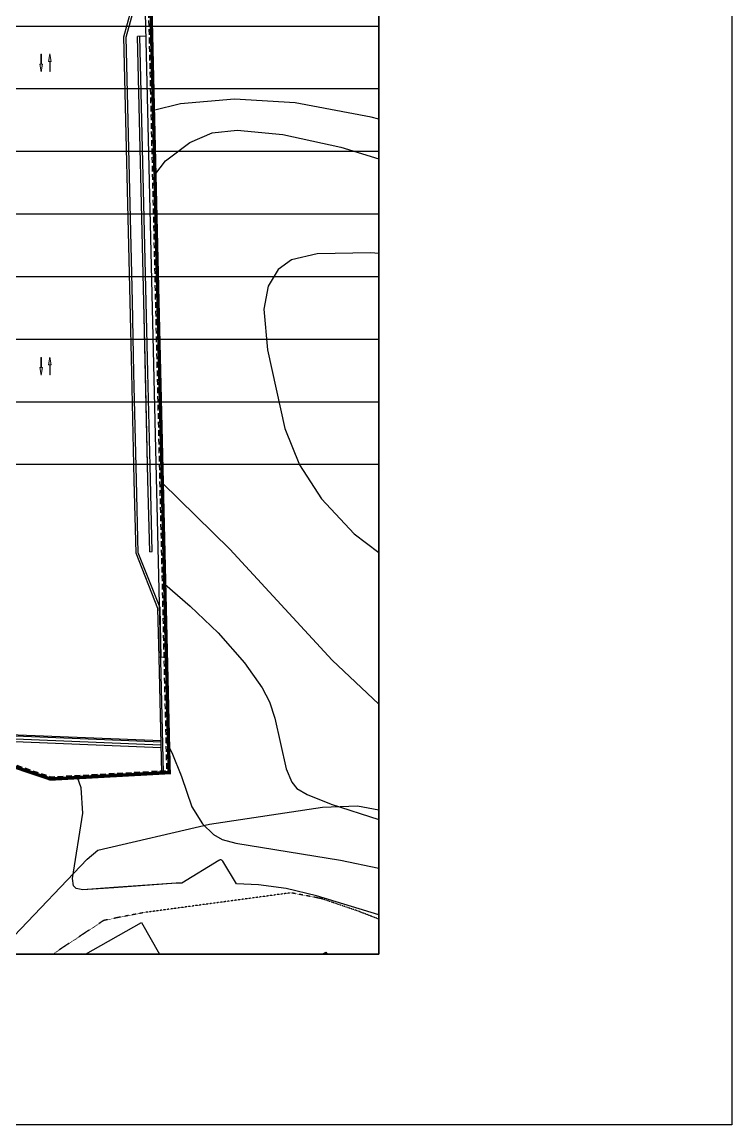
# Model space of a CAD drawing. Extents: x 152195838 to 160350639, y 364657247 to 370318102.
# Drawn here: x 159385989 to 159510639, y 364866969 to 365060732 of the extents above; entities that cross this region are included whole.
import ezdxf
from ezdxf.xclip import XClip

# ---------------------------------------------------------------- set-up
doc = ezdxf.new("R2010")
doc.units = 0
doc.header["$MEASUREMENT"] = 0
for name, pattern in [('5M5', [10, 5, -5]), ('AAA004', [3, 2, -1]), ('DIVIDEX2', [2.5, 1, -0.5, 0, -0.5, 0, -0.5]), ('PHANTOM2', [1.25, 0.625, -0.125, 0.125, -0.125, 0.125, -0.125]), ('사무실2종$0$ACAD_ISO04W100', [30, 24, -3, 0, -3])]:
    doc.linetypes.add(name, pattern=pattern)
doc.layers.get('0').update_dxf_attribs({"linetype": 'CONTINUOUS'})
for name, color, linetype in [('0 구역계(부지)', 5, 'PHANTOM2'), ('4A.TEC SITE', 1, 'DIVIDEX2'), ('4A.TEC 주차 확장형', 8, 'CONTINUOUS'), ('4A.TEC 패턴 1', 8, 'CONTINUOUS'), ('B0014111', 7, 'CONTINUOUS'), ('F0017111', 30, 'CONTINUOUS'), ('F0017114', 7, 'CONTINUOUS'), ('F0027217', 7, 'CONTINUOUS'), ('F0037221', 7, 'CONTINUOUS'), ('F0037223', 7, '5M5'), ('㈜SE&C 패턴 1', 8, 'CONTINUOUS'), ('차선', 255, 'CONTINUOUS')]:
    doc.layers.add(name, color=color, linetype=linetype)
doc.layers.add('DEFPOINT', color=135, linetype='CONTINUOUS', plot=False)

# ---------------------------------------------------------------- blocks, each defined once
blk = doc.blocks.new('dwgE1B8')
at = {"layer": 'B0014111', "flags": 128}
for points in [[(1054490, 904419), (1048747, 901176), (1042015, 913084), (1047325, 916081), (1066750, 927049), (1073481, 915141)], [(1138955, 851466), (1093171, 823790), (1053321, 894186), (1099105, 921862)]]:
    blk.add_lwpolyline(points, close=True, dxfattribs=at)
at = {"layer": 'F0017111', "flags": 128}
for points in [[(1073452, 953507), (1073775, 952733), (1075594, 947366), (1077425, 944396), (1079342, 942502), (1080869, 941660), (1083289, 940987), (1101647, 937992), (1108913, 936516), (1115352, 934673), (1125246, 931046), (1145605, 923108), (1160797, 918221), (1164466, 917487), (1167849, 917524), (1173813, 918561)], [(1173787, 911637), (1168435, 910750), (1165248, 910561), (1162394, 910815), (1156982, 912160), (1137126, 919277), (1123588, 923846), (1097451, 931726), (1092159, 933058), (1087276, 933678), (1083436, 933886), (1081018, 937822), (1080966, 937892), (1080903, 937951), (1080830, 937999), (1080750, 938034), (1080666, 938054), (1080579, 938060), (1080492, 938050), (1080409, 938025), (1080331, 937986), (1073838, 933997), (1072802, 933991), (1061881, 933186), (1056421, 932806), (1055282, 933027), (1054778, 933506), (1054639, 934782), (1056421, 946249), (1056130, 950705), (1055497, 952519)]]:
    blk.add_lwpolyline(points, dxfattribs=at)
at = {"layer": 'F0017114', "flags": 128}
blk.add_lwpolyline([(1092012, 954528), (1092118, 954050), (1093099, 951694), (1094007, 950628), (1095834, 949529), (1100023, 947845), (1113917, 943405), (1125884, 940025), (1129903, 939262), (1132634, 939190), (1136459, 939882), (1137196, 940088)], dxfattribs=at)
at = {"layer": 'F0037221', "flags": 128}
blk.add_lwpolyline([(1044378, 924698), (1057185, 938196), (1059078, 939749), (1078659, 944362), (1098489, 947340), (1104676, 947570), (1113728, 945864), (1117201, 944671), (1122012, 942845), (1127823, 940389), (1133110, 937884), (1137291, 935853), (1141792, 933707), (1144030, 932433), (1150923, 929173), (1155178, 927478), (1161029, 925924), (1163550, 925560), (1165876, 925654), (1170316, 925990), (1179486, 929041)], dxfattribs=at)
at = {"layer": 'F0037223', "flags": 128}
blk.add_lwpolyline([(1284882, 905928), (1269581, 921732), (1259569, 931991), (1258742, 932437), (1256529, 932519), (1215977, 921268), (1183725, 911671), (1165414, 907102), (1163189, 907021), (1161193, 907435), (1157706, 908657), (1104526, 929147), (1098474, 931207), (1097020, 931520), (1092954, 932278), (1067382, 928835), (1063397, 928093), (1060087, 927417), (1043784, 916640), (1041995, 916496), (1040680, 916927), (1039401, 917852), (1037889, 919199), (1027668, 938025)], dxfattribs=at)
blk = doc.blocks.new('zw$C900')
at = {"layer": '0 구역계(부지)', "linetype": 'AAA004', "ltscale": 500, "flags": 128}
blk.add_lwpolyline([(-78576, -83230), (-84358, -81321), (-100487, -75984), (-109941, -75633), (-142159, -85468), (-161435, -88757), (-252852, -90934), (-260151, -93736), (-271129, -102323), (-291575, -111577), (-291456, -113105), (-292591, -125163), (-292605, -129353), (-292051, -132630), (-291060, -134530), (-289085, -141318), (-289168, -144287), (-285317, -146399), (-285092, -151580), (-282702, -162240), (-272700, -185724), (-265309, -192985), (-216758, -218936), (-205440, -225775), (-188949, -237591), (-187640, -238240), (-161500, -240648), (-136284, -235184), (-121462, -234588), (-113066, -233536), (-95241, -239556), (-74880, -238437)], close=True, dxfattribs=at)
at = {"layer": '4A.TEC SITE', "color": 10, "linetype": '사무실2종$0$ACAD_ISO04W100', "ltscale": 300, "const_width": 600}
blk.add_lwpolyline([(-265548, -193310), (-216956, -219284), (-205660, -226110), (-189156, -237935), (-187750, -238631), (-161475, -241052), (-136234, -235582), (-121429, -234987), (-113107, -233944), (-95296, -239959), (-74470, -238816), (-74470, -238816), (-78183, -82939), (-78183, -82939)], dxfattribs=at)
blk = doc.blocks.new('QQ3')
at = {"layer": '4A.TEC 패턴 1', "lineweight": 0}
blk.add_hatch(color=256, dxfattribs=at).paths.add_polyline_path([(5115271, 393912), (5117341, 393912), (5117341, 393801), (5116775, 393801), (5115271, 393801), (5115271, 393579), (5113645, 393857), (5115271, 394134)])
blk.add_lwpolyline([(5116775, 393801), (5117341, 393801), (5117341, 393912), (5115271, 393912), (5115271, 394134), (5113645, 393857), (5115271, 393579), (5115271, 393801), (5116775, 393801)], close=True, dxfattribs=at)
blk.add_lwpolyline([(5117341, 393912), (5117341, 393801)], dxfattribs=at)
blk = doc.blocks.new('zw$CACE')
at = {"layer": 'B0014111', "flags": 128}
blk.add_lwpolyline([(-12260, -22630), (-18003, -25873), (-24735, -13965), (-19425, -10967), (0, 0), (6731, -11907)], close=True, dxfattribs=at)
at = {"layer": 'F0017111', "flags": 128}
for points in [[(105213, 129932), (102706, 129380), (92854, 135768), (76535, 147834), (71337, 150951), (57014, 159016), (44849, 164256), (30771, 168492), (15268, 171915), (2913, 173448), (1337, 173443)], [(2338, 131396), (4207, 133860), (8476, 137057), (12385, 138746), (16796, 139211), (24795, 138474), (34958, 136246), (77137, 123365), (120613, 108581)], [(154086, 36182), (96399, 24678), (85595, 23132), (76458, 23451), (66199, 25022), (58234, 27304), (51538, 30725), (43603, 36573), (33434, 46127), (15469, 65587), (3628, 77251)], [(4348, 31669), (5276, 29881), (7025, 25685), (8844, 20317), (10675, 17347), (12592, 15453), (14119, 14611), (16539, 13939), (34897, 10944), (42163, 9468), (48602, 7625), (58495, 3997), (78854, -3941), (94047, -8827), (97716, -9562), (101099, -9525), (107063, -8488)], [(107037, -15411), (101685, -16299), (98498, -16487), (95644, -16233), (90232, -14888), (70376, -7771), (56838, -3202), (30701, 4677), (25409, 6009), (20525, 6630), (16686, 6837), (14268, 10773), (14216, 10843), (14153, 10903), (14080, 10951), (14000, 10985), (13915, 11006), (13829, 11011), (13742, 11001), (13659, 10976), (13581, 10937), (7088, 6948), (6052, 6942), (-4869, 6137), (-10329, 5757), (-11468, 5979), (-11972, 6457), (-12111, 7734), (-10329, 19200), (-10620, 23657), (-11255, 25475)]]:
    blk.add_lwpolyline(points, dxfattribs=at)
at = {"layer": 'F0017114', "flags": 128}
for points in [[(116494, 119813), (73866, 132552), (40285, 141503), (26988, 144028), (16318, 144643), (6805, 143842), (2070, 142648)], [(116199, 106568), (91460, 112557), (73826, 115048), (40234, 117684), (30843, 117522), (26327, 116465), (23954, 114715), (22245, 111799), (21470, 107755), (22111, 100640), (25136, 86827), (27697, 80425), (31610, 74469), (37310, 68325), (45267, 62223), (60535, 53144), (70170, 48732), (79851, 46299), (90479, 45028), (101767, 45325), (118121, 47637)], [(4051, 59475), (8533, 55595), (13421, 50923), (18038, 45626), (21163, 41219), (22438, 38792), (23390, 35893), (25368, 27002), (26349, 24645), (27257, 23580), (29084, 22481), (33273, 20797), (47167, 16357), (59134, 12977), (63153, 12213), (65884, 12141), (69709, 12834), (73665, 13936), (74411, 13966), (74886, 13685), (76135, 10817), (76977, 8859), (78411, 7298), (83216, 3726), (87709, 1012), (90760, -274), (92838, -600), (98411, -456), (102382, -4), (105659, 799)]]:
    blk.add_lwpolyline(points, dxfattribs=at)
blk = doc.blocks.new('dwg7F0D')
at = {"linetype": 'Continuous'}
for points in [[(344530, 58161), (340818, 214037)], [(343748, 78402), (343542, 87021), (339711, 96714), (339405, 109549), (338945, 128430), (338657, 140962), (337549, 187458), (340788, 199199)], [(343748, 78402), (343542, 87021), (339711, 96714), (339405, 109549), (338945, 128430), (338657, 140962), (337549, 187458), (340788, 199199)], [(344148, 78412), (343941, 87102), (340109, 96795), (339804, 109574), (339347, 128431), (339057, 140947), (337951, 187408), (341173, 199093)], [(341448, 187551), (339949, 187515)], [(342105, 96990), (341802, 109701), (341355, 128487), (341060, 140875), (339949, 187515)], [(342555, 97000), (342251, 109730), (341807, 128489), (341510, 140859), (340399, 187526)], [(342105, 96990), (342555, 97000)], [(345047, 78433), (343748, 78402)], [(344230, 58154), (343748, 78402)]]:
    blk.add_lwpolyline(points, dxfattribs=at)
at = {"flags": 128}
for points in [[(344102, 63533), (305671, 65108, 0.0295859), (305435, 65103), (283617, 63412), (243789, 60325, -0.1501926), (233470, 62641), (158508, 105457, -0.1700758), (150706, 114444), (137392, 147974), (134259, 151520), (130457, 153603)], [(344097, 63734), (305679, 65308, 0.0295859), (305419, 65303), (283601, 63612), (243773, 60524, -0.1501926), (233569, 62815), (158607, 105631, -0.1700758), (150892, 114518), (137565, 148080), (134385, 151679), (130463, 153827)], [(344061, 62534), (305630, 64109, 0.0295859), (305512, 64106), (283694, 62415), (243866, 59328, -0.1501926), (232974, 61773), (158012, 104589, -0.1700758), (149777, 114075), (136527, 147443), (133625, 150727), (130425, 152480)], [(344079, 62984), (305648, 64558, 0.0295859), (305477, 64555), (283659, 62864), (243831, 59777, -0.1501926), (233197, 62163), (158235, 104980, -0.1700758), (150195, 114241), (136917, 147682), (133910, 151084), (130641, 152874)]]:
    blk.add_lwpolyline(points, format="xyb", dxfattribs=at)
at = {"layer": '차선', "linetype": 'Continuous'}
blk.add_lwpolyline([(341804, 109606), (341060, 140875)], dxfattribs=at)
blk = doc.blocks.new('A$C111325cc')
at = {"layer": 'DEFPOINT'}
for p, q in [((0, 163063), (324969, 163063)), ((0, 152063), (324969, 152063)), ((0, 141063), (324969, 141063)), ((0, 130063), (324969, 130063)), ((0, 119063), (324969, 119063)), ((0, 108063), (324969, 108063)), ((0, 97063), (324969, 97063)), ((0, 86063), (324969, 86063))]:
    blk.add_line(p, q, dxfattribs=at)

msp = doc.modelspace()

# ---------------------------------------------------------------- linework, layer by layer
at = {"layer": 'DEFPOINT', "color": 5}
msp.add_lwpolyline([(159510639.3792, 364866968.7306), (159090639.3792, 364866968.7306), (159090639.3792, 365163968.7306), (159510639.3792, 365163968.7306)], close=True, dxfattribs=at)
at = {"layer": 'DEFPOINT'}
for points in [[(159123670.7345, 365140968.7306), (159448639.3792, 365140968.7306), (159448639.3792, 364896968.7306), (159123670.7345, 364896968.7306)], [(159139833.8928, 365124805.5723), (159448639.3792, 365124805.5723), (159448639.3792, 364896968.7306), (159139833.8928, 364896968.7306)]]:
    msp.add_lwpolyline(points, close=True, dxfattribs=at)

# ---------------------------------------------------------------- block references
ref = msp.add_blockref('zw$C900', (159486294.1963, 365167692.3902))
XClip(ref).set_block_clipping_path([(-346460.3034788966, -270723.6596112251), (-37654.8170790076, -42886.8178880215)])
ref = msp.add_blockref('dwg7F0D', (159066294.1963, 364870692.3902))
XClip(ref).set_block_clipping_path([(73539.6965211034, 26276.3403887749), (382345.1829209924, 254113.1821119785)])
at = {"layer": '4A.TEC 주차 확장형'}
ref = msp.add_blockref('zw$CACE', (159406983.9236, 364902517.9126), dxfattribs=at)
XClip(ref).set_block_clipping_path([(-267150.0308506787, -5549.1819975376), (41655.4555492103, 222287.659725666)])
at = {"layer": 'DEFPOINT'}
msp.add_blockref('A$C111325cc', (159123670.7413, 364896968.7328), dxfattribs=at)
at = {"layer": 'F0027217'}
ref = msp.add_blockref('dwgE1B8', (158340233.8627, 363975469.3043), dxfattribs=at)
XClip(ref).set_block_clipping_path([(799600.0300615132, 921499.4263451695), (1108405.5164614022, 1149336.2680683732)])
at = {"layer": '㈜SE&C 패턴 1', "xscale": 0.8380952380952384, "yscale": 0.8380952380952384, "zscale": 0.8380952380952384}
for p, rotation in [((159719435.256, 360766243.4454), 89.99999999999967), ((159060797.7533, 369340885.1656), 269.9999999999997), ((159719435.256, 360712957.1622), 89.99999999999967), ((159060797.7533, 369287598.8824), 269.9999999999997)]:
    msp.add_blockref('QQ3', p, dxfattribs=dict(at, rotation=rotation))

doc.saveas('drawing.dxf')
